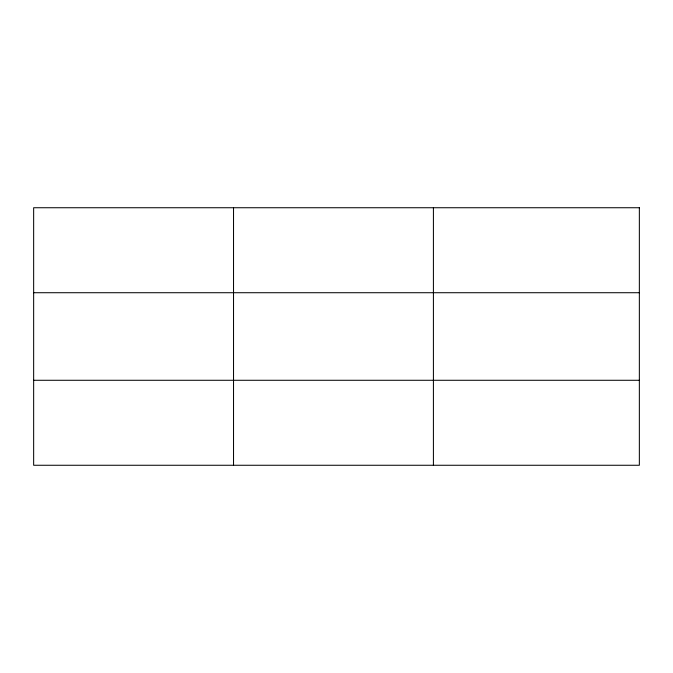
<?xml version="1.0" encoding="UTF-8"?>
<svg xmlns="http://www.w3.org/2000/svg" width="673" height="673" viewBox="0 0 673 673"><rect width="100%" height="100%" fill="white"/><g stroke="black" fill="none" stroke-linecap="round" stroke-linejoin="round"><path stroke-width="1.01" d="M233.531 207.738L233.531 465.262M433.412 207.738L433.412 465.262M33.65 292.721L639.35 292.721M33.65 380.279L639.35 380.279M639.35 207.738L639.35 465.262L33.65 465.262L33.65 207.738L639.35 207.738"/></g></svg>
